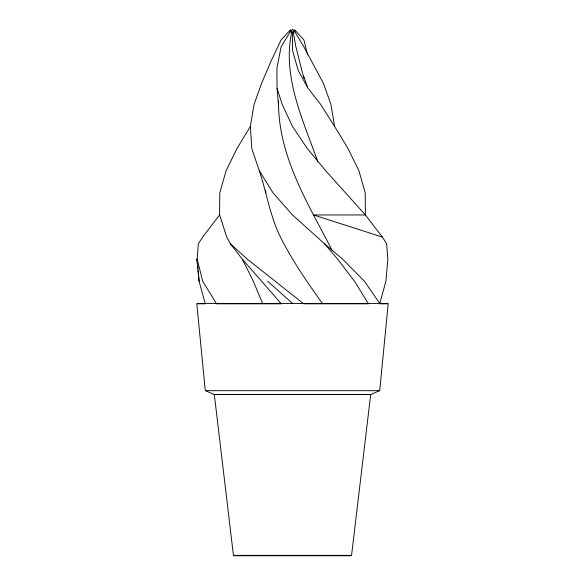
<?xml version="1.0" encoding="UTF-8"?>
<svg xmlns="http://www.w3.org/2000/svg" width="585" height="585" viewBox="0 0 585 585"><rect width="100%" height="100%" fill="white"/><g stroke="black" fill="none" stroke-linecap="round" stroke-linejoin="round"><path stroke-width="0.88" d="M219.616 214.958L202.637 237.071L198.359 243.784L197.152 259.192L202.754 281.305L216.508 303.812L281.305 303.812L242.322 259.192L230.395 243.784L226.717 237.071L219.616 214.958L219.777 192.845L226.088 170.732L236.925 148.619L250.358 126.506L254.065 104.386L261.59 83.311L271.213 60.752L281.1 39.948L290.109 30.128L291.813 30.244L292.5 29.25L293.195 30.244L294.891 30.128L303.9 39.948L307.571 54.851M230.395 243.784L247.331 259.192L303.695 303.812L368.491 303.812L354.547 281.305L337.669 259.192L324.536 243.784L292.5 214.958L273.012 192.845L259.294 170.732L251.813 148.619L250.358 126.506M332.214 250.497C308.024 203.492 277.795 155.807 278.555 100.993M290.109 30.128L291.118 30.998L290.109 31.875L281.1 46.88L276.917 68.394L277.041 88.181L282.204 104.386L292.5 126.506L307.388 148.619L325.706 170.732L365.384 214.958L382.363 237.071L386.641 243.784L387.848 259.192L385.895 281.305L379.694 303.812L388.191 303.812L379.767 390.129M370.627 395.043L351.563 555.355L233.437 555.355L214.373 395.043M290.109 31.875L291.813 31.758C281.919 76.481 303.14 120.291 317.699 161.372M334.642 126.506L320.631 104.386L307.959 88.181L298.204 70.441L292.5 50.347L292.5 32.753L293.195 31.758L294.891 31.875L303.9 46.88L323.41 83.311L330.934 104.386L334.642 126.506L348.075 148.619L358.912 170.732L365.223 192.845L365.384 214.958L313.538 214.958L382.363 237.071M294.891 30.128L293.882 30.998L294.891 31.875M379.343 390.743L371.058 394.422L213.942 394.422L205.657 390.743M197.13 303.418L216.479 303.418M216.896 303.418L281.129 303.418M281.297 303.418L303.703 303.418M303.871 303.418L368.104 303.418M368.521 303.418L387.87 303.418M205.554 390.685L379.446 390.685M214.037 394.48L370.963 394.48M233.846 555.75L351.154 555.75M324.536 243.784L342.678 259.192L364.513 281.305L379.723 303.418M267.725 281.305L292.5 303.418M322.415 303.418C307.14 282.153 292.215 260.53 280.464 237.071C270.014 216.084 266.709 192.787 259.294 170.732M291.813 31.758L292.5 32.753M242.322 259.192L253.334 281.305L262.585 303.418M303.418 75.531L307.483 86.975M302.577 73.3L295.791 46.412L293.195 31.758M302.818 74.149L304.061 78.412M196.772 259.192L199.105 281.305L205.306 303.812L196.809 303.812L205.233 390.129M265.627 190.191L265.882 192.845M277.041 88.181L278.431 104.386M197.152 259.192L197.467 262.723M197.701 265.378L198.015 268.917M198.169 270.687L199.105 281.305"/></g></svg>
